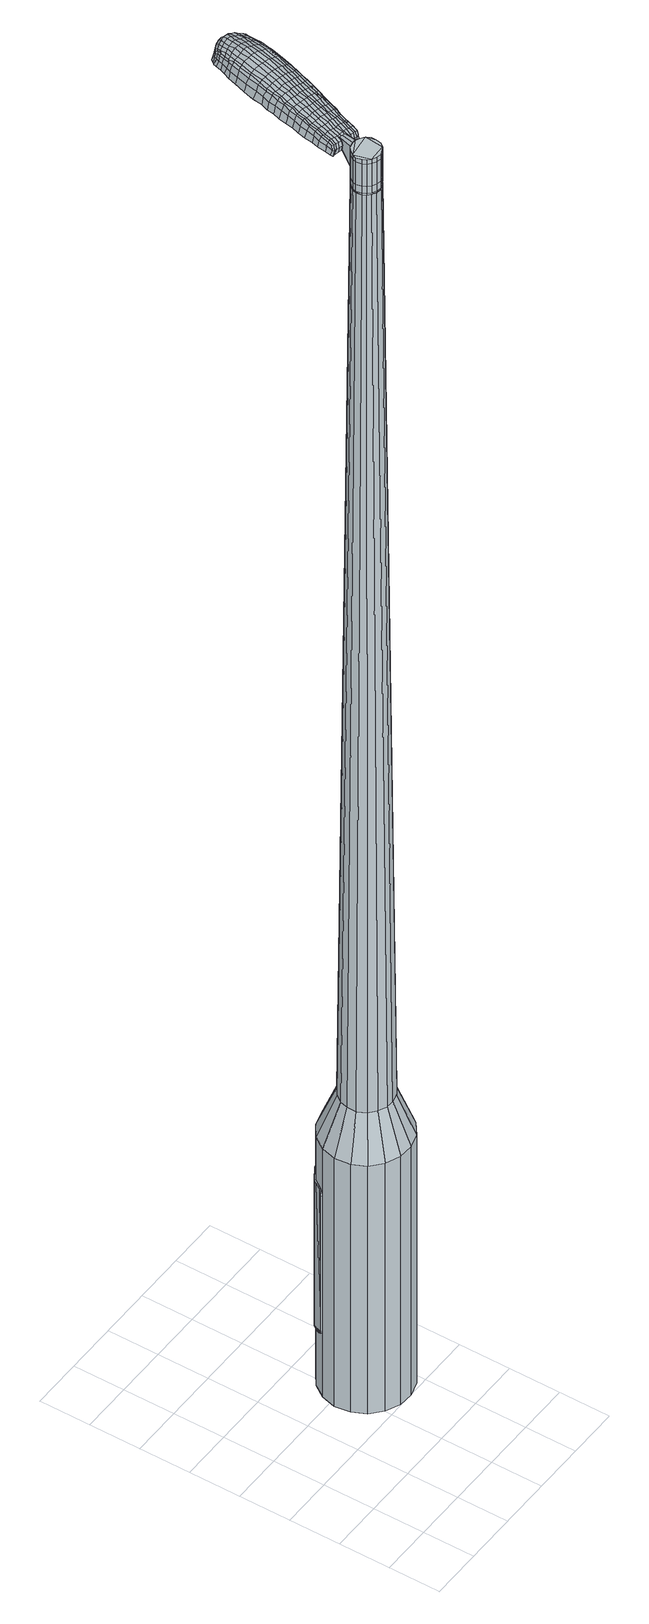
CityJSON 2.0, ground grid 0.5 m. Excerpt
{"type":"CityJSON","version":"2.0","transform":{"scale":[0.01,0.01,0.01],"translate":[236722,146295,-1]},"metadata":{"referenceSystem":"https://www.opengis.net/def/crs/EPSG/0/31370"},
"CityObjects":{
"object1":{"type":"GenericCityObject","attributes":{"cluster":547,"mean_distance_to_centroid":0.278,"new_centroid_x":236723.26,"new_centroid_y":146296.4,"mean_distance_to_camera":9.16,"H1":52.28,"H2":53.68,"Z_final":112.57,"cluster2":-1,"proj_x":236729.98,"proj_y":146298.05,"id_line":84729,"bearing_l":166.15,"distance":6.92,"orientation":"right","G_obj":76.15},"geometry":[{"type":"MultiSurface","lod":"2","boundaries":[[[0,1,2,3]],[[1,4,5,2]],[[4,6,7,5]],[[6,8,9,7]],[[8,10,11,9]],[[10,12,13,11]],[[12,14,15,13]],[[14,16,17,15]],[[16,18,19,17]],[[18,20,21,19]],[[20,22,23,21]],[[22,24,25,23]],[[24,26,27,25]],[[26,28,29,27]],[[28,30,31,29]],[[30,32,33,31]],[[32,34,35,33]],[[34,0,3,35]],[[36,37,38,39]],[[38,40,41,42]],[[41,43,42]],[[42,44,45,46]],[[45,47,46]],[[46,48,49,50]],[[49,51,50]],[[42,46,50,38]],[[50,52,39,38]],[[53,36,39]],[[2,5,7,35]],[[7,9,11,15]],[[11,13,15]],[[15,17,19,23]],[[19,21,23]],[[23,25,27,31]],[[27,29,31]],[[15,23,31,7]],[[31,33,35,7]],[[3,2,35]],[[1,0,54,55]],[[0,34,56,54]],[[34,32,57,56]],[[32,30,58,57]],[[30,28,59,58]],[[28,26,60,59]],[[26,24,61,60]],[[24,22,62,61]],[[22,20,63,62]],[[20,18,64,63]],[[18,16,65,64]],[[16,14,66,65]],[[14,12,67,66]],[[12,10,68,67]],[[10,8,69,68]],[[8,6,70,69]],[[6,4,71,70]],[[4,1,55,71]],[[55,54,72,73]],[[54,56,74,72]],[[56,57,75,74]],[[57,58,76,75]],[[58,59,77,76]],[[59,60,78,77]],[[60,61,79,78]],[[61,62,80,79]],[[62,63,81,80]],[[63,64,82,81]],[[64,65,83,82]],[[65,66,84,83]],[[66,67,85,84]],[[67,68,86,85]],[[68,69,87,86]],[[69,70,88,87]],[[70,71,89,88]],[[71,55,73,89]],[[90,91,92,73]],[[74,93,91,90]],[[94,95,93,74]],[[76,96,95,94]],[[97,98,96,76]],[[99,100,98,97]],[[79,101,100,99]],[[80,102,101,79]],[[103,104,102,80]],[[105,106,104,103]],[[107,108,106,105]],[[109,110,108,107]],[[111,112,110,109]],[[113,114,112,111]],[[87,115,114,113]],[[116,117,115,87]],[[118,119,117,116]],[[73,92,119,118]],[[120,121,122,123]],[[124,120,123,125]],[[126,124,125,127]],[[128,126,127,129]],[[130,128,129,131]],[[132,130,131,133]],[[134,132,133,135]],[[136,134,135,137]],[[138,136,137,139]],[[140,138,139,141]],[[142,140,141,143]],[[144,142,143,145]],[[146,144,145,147]],[[148,146,147,149]],[[150,148,149,151]],[[152,150,151,153]],[[72,90,73]],[[72,74,90]],[[75,94,74]],[[75,76,94]],[[77,97,76]],[[77,78,99,97]],[[78,79,99]],[[81,103,80]],[[81,82,105,103]],[[82,83,107,105]],[[83,84,109,107]],[[84,85,111,109]],[[85,86,113,111]],[[86,87,113]],[[88,116,87]],[[88,89,118,116]],[[89,73,118]],[[154,92,91]],[[155,119,92]],[[155,156,117,119]],[[156,115,117]],[[157,114,115]],[[157,158,112,114]],[[158,159,110,112]],[[159,160,108,110]],[[160,161,106,108]],[[161,162,104,106]],[[162,102,104]],[[163,100,101]],[[163,164,98,100]],[[164,96,98]],[[165,95,96]],[[165,93,95]],[[154,91,93]],[[39,52,152,166]],[[92,154,167,153]],[[53,39,166,121]],[[154,93,122,167]],[[36,53,121,120]],[[93,165,123,122]],[[37,36,120,124]],[[165,96,125,123]],[[38,37,124,126]],[[96,164,127,125]],[[40,38,126,128]],[[164,163,129,127]],[[41,40,128,130]],[[163,101,131,129]],[[43,41,130,132]],[[101,102,133,131]],[[42,43,132,134]],[[102,162,135,133]],[[44,42,134,136]],[[162,161,137,135]],[[45,44,136,138]],[[161,160,139,137]],[[47,45,138,140]],[[160,159,141,139]],[[46,47,140,142]],[[159,158,143,141]],[[48,46,142,144]],[[158,157,145,143]],[[49,48,144,146]],[[157,115,147,145]],[[51,49,146,148]],[[115,156,149,147]],[[50,51,148,150]],[[156,155,151,149]],[[52,50,150,152]],[[155,92,153,151]],[[152,153,168,169]],[[153,167,170,168]],[[167,122,171,170]],[[122,121,172,171]],[[121,166,173,172]],[[166,152,169,173]],[[174,175,176,177]],[[178,174,177,179]],[[174,178,180,181]],[[175,174,181,182]],[[183,184,185,186]],[[187,183,186,188]],[[183,187,189,190]],[[184,183,190,191]],[[192,193,194,195]],[[196,192,195,197]],[[192,196,198,199]],[[193,192,199,200]],[[201,202,203,204]],[[205,201,204,206]],[[201,205,207,208]],[[202,201,208,209]],[[210,211,212,213]],[[214,210,213,215]],[[210,214,216,217]],[[211,210,217,218]],[[219,220,221,222]],[[223,219,222,224]],[[219,223,225,226]],[[220,219,226,227]],[[228,229,230,231]],[[220,228,231,221]],[[228,220,227,232]],[[229,228,232,233]],[[234,235,236,237]],[[229,234,237,230]],[[234,229,233,238]],[[235,234,238,239]],[[240,178,179,241]],[[235,240,241,236]],[[240,235,239,242]],[[178,240,242,180]],[[243,244,245,246]],[[247,243,246,248]],[[243,247,249,250]],[[244,243,250,251]],[[252,253,254,255]],[[244,252,255,245]],[[252,244,251,256]],[[253,252,256,257]],[[258,259,260,261]],[[253,258,261,254]],[[258,253,257,262]],[[259,258,262,263]],[[264,265,266,267]],[[259,264,267,260]],[[264,259,263,268]],[[265,264,268,269]],[[270,175,182,271]],[[265,270,271,266]],[[270,265,269,272]],[[175,270,272,176]],[[273,274,275,276]],[[277,273,276,278]],[[273,277,279,280]],[[274,273,280,281]],[[282,283,284,285]],[[274,282,285,275]],[[282,274,281,286]],[[283,282,286,287]],[[288,289,290,291]],[[283,288,291,284]],[[288,283,287,292]],[[289,288,292,293]],[[294,187,188,295]],[[289,294,295,290]],[[294,289,293,296]],[[187,294,296,189]],[[297,298,299,300]],[[301,297,300,302]],[[297,301,303,304]],[[298,297,304,305]],[[306,307,308,309]],[[298,306,309,299]],[[306,298,305,310]],[[307,306,310,311]],[[312,313,314,315]],[[307,312,315,308]],[[312,307,311,316]],[[313,312,316,317]],[[318,319,320,321]],[[313,318,321,314]],[[318,313,317,322]],[[319,318,322,323]],[[324,184,191,325]],[[319,324,325,320]],[[324,319,323,326]],[[184,324,326,185]],[[327,213,212,328]],[[329,327,328,330]],[[327,329,331,332]],[[213,327,332,215]],[[333,329,330,334]],[[335,333,334,336]],[[333,335,337,338]],[[329,333,338,331]],[[339,335,336,340]],[[341,339,340,342]],[[339,341,343,344]],[[335,339,344,337]],[[345,341,342,346]],[[347,345,346,348]],[[345,347,349,350]],[[341,345,350,343]],[[351,347,348,352]],[[202,351,352,203]],[[351,202,209,353]],[[347,351,353,349]],[[354,355,200,199]],[[356,354,199,198]],[[354,356,357,358]],[[355,354,358,359]],[[360,361,359,358]],[[362,360,358,357]],[[360,362,363,364]],[[361,360,364,365]],[[366,367,365,364]],[[368,366,364,363]],[[366,368,369,370]],[[367,366,370,371]],[[372,373,371,370]],[[374,372,370,369]],[[372,374,207,205]],[[373,372,205,206]],[[375,376,377,378]],[[277,375,378,279]],[[375,277,278,379]],[[376,375,379,380]],[[381,196,197,382]],[[376,381,382,377]],[[381,376,380,383]],[[196,381,383,198]],[[384,385,386,387]],[[223,384,387,225]],[[384,223,224,388]],[[385,384,388,389]],[[390,391,392,393]],[[385,390,393,386]],[[390,385,389,394]],[[391,390,394,395]],[[396,193,200,397]],[[391,396,397,392]],[[396,391,395,398]],[[193,396,398,194]],[[399,400,401,402]],[[181,399,402,182]],[[399,181,180,403]],[[400,399,403,404]],[[405,406,407,408]],[[400,405,408,401]],[[405,400,404,409]],[[406,405,409,410]],[[411,204,203,412]],[[406,411,412,407]],[[411,406,410,413]],[[204,411,413,206]],[[414,415,416,417]],[[186,414,417,188]],[[414,186,185,418]],[[415,414,418,419]],[[420,208,207,421]],[[415,420,421,416]],[[420,415,419,422]],[[208,420,422,209]],[[423,424,425,426]],[[301,423,426,303]],[[423,301,302,427]],[[424,423,427,428]],[[429,214,215,430]],[[424,429,430,425]],[[429,424,428,431]],[[214,429,431,216]],[[432,433,434,435]],[[247,432,435,249]],[[432,247,248,436]],[[433,432,436,437]],[[438,439,440,441]],[[433,438,441,434]],[[438,433,437,442]],[[439,438,442,443]],[[444,211,218,445]],[[439,444,445,440]],[[444,439,443,446]],[[211,444,446,212]],[[447,448,437,436]],[[246,447,436,248]],[[447,246,245,449]],[[448,447,449,450]],[[451,452,443,442]],[[448,451,442,437]],[[451,448,450,453]],[[452,451,453,454]],[[455,328,212,446]],[[452,455,446,443]],[[455,452,454,456]],[[328,455,456,330]],[[457,458,459,460]],[[304,457,460,305]],[[457,304,303,426]],[[458,457,426,425]],[[461,332,331,462]],[[458,461,462,459]],[[461,458,425,430]],[[332,461,430,215]],[[463,464,450,449]],[[255,463,449,245]],[[463,255,254,465]],[[464,463,465,466]],[[467,468,454,453]],[[464,467,453,450]],[[467,464,466,469]],[[468,467,469,470]],[[471,334,330,456]],[[468,471,456,454]],[[471,468,470,472]],[[334,471,472,336]],[[473,474,475,476]],[[310,473,476,311]],[[473,310,305,460]],[[474,473,460,459]],[[477,338,337,478]],[[474,477,478,475]],[[477,474,459,462]],[[338,477,462,331]],[[479,480,466,465]],[[261,479,465,254]],[[479,261,260,481]],[[480,479,481,482]],[[483,484,470,469]],[[480,483,469,466]],[[483,480,482,485]],[[484,483,485,486]],[[487,340,336,472]],[[484,487,472,470]],[[487,484,486,488]],[[340,487,488,342]],[[489,490,491,492]],[[316,489,492,317]],[[489,316,311,476]],[[490,489,476,475]],[[493,344,343,494]],[[490,493,494,491]],[[493,490,475,478]],[[344,493,478,337]],[[495,496,482,481]],[[267,495,481,260]],[[495,267,266,497]],[[496,495,497,498]],[[499,500,486,485]],[[496,499,485,482]],[[499,496,498,501]],[[500,499,501,502]],[[503,346,342,488]],[[500,503,488,486]],[[503,500,502,504]],[[346,503,504,348]],[[505,506,507,508]],[[322,505,508,323]],[[505,322,317,492]],[[506,505,492,491]],[[509,350,349,510]],[[506,509,510,507]],[[509,506,491,494]],[[350,509,494,343]],[[511,512,498,497]],[[271,511,497,266]],[[511,271,182,402]],[[512,511,402,401]],[[513,514,502,501]],[[512,513,501,498]],[[513,512,401,408]],[[514,513,408,407]],[[515,352,348,504]],[[514,515,504,502]],[[515,514,407,412]],[[352,515,412,203]],[[516,517,419,418]],[[326,516,418,185]],[[516,326,323,508]],[[517,516,508,507]],[[518,353,209,422]],[[517,518,422,419]],[[518,517,507,510]],[[353,518,510,349]],[[519,520,380,379]],[[276,519,379,278]],[[519,276,275,521]],[[520,519,521,522]],[[523,356,198,383]],[[520,523,383,380]],[[523,520,522,524]],[[356,523,524,357]],[[525,526,527,528]],[[226,525,528,227]],[[525,226,225,387]],[[526,525,387,386]],[[529,530,531,532]],[[526,529,532,527]],[[529,526,386,393]],[[530,529,393,392]],[[533,355,359,534]],[[530,533,534,531]],[[533,530,392,397]],[[355,533,397,200]],[[535,536,522,521]],[[285,535,521,275]],[[535,285,284,537]],[[536,535,537,538]],[[539,362,357,524]],[[536,539,524,522]],[[539,536,538,540]],[[362,539,540,363]],[[541,542,543,544]],[[232,541,544,233]],[[541,232,227,528]],[[542,541,528,527]],[[545,546,547,548]],[[542,545,548,543]],[[545,542,527,532]],[[546,545,532,531]],[[549,361,365,550]],[[546,549,550,547]],[[549,546,531,534]],[[361,549,534,359]],[[551,552,538,537]],[[291,551,537,284]],[[551,291,290,553]],[[552,551,553,554]],[[555,368,363,540]],[[552,555,540,538]],[[555,552,554,556]],[[368,555,556,369]],[[557,558,559,560]],[[238,557,560,239]],[[557,238,233,544]],[[558,557,544,543]],[[561,562,563,564]],[[558,561,564,559]],[[561,558,543,548]],[[562,561,548,547]],[[565,367,371,566]],[[562,565,566,563]],[[565,562,547,550]],[[367,565,550,365]],[[567,568,554,553]],[[295,567,553,290]],[[567,295,188,417]],[[568,567,417,416]],[[569,374,369,556]],[[568,569,556,554]],[[569,568,416,421]],[[374,569,421,207]],[[570,571,404,403]],[[242,570,403,180]],[[570,242,239,560]],[[571,570,560,559]],[[572,573,410,409]],[[571,572,409,404]],[[572,571,559,564]],[[573,572,564,563]],[[574,373,206,413]],[[573,574,413,410]],[[574,573,563,566]],[[373,574,566,371]],[[575,576,577,578]],[[578,577,579,580]],[[581,579,577,582]],[[582,577,576,583]],[[584,585,586,587]],[[587,586,588,589]],[[590,588,586,591]],[[591,586,585,592]],[[593,594,595,596]],[[596,595,597,598]],[[599,597,595,600]],[[600,595,594,601]],[[602,603,604,605]],[[605,604,606,607]],[[608,606,604,609]],[[609,604,603,610]],[[611,612,613,614]],[[614,613,615,616]],[[617,615,613,618]],[[618,613,612,619]],[[620,621,622,623]],[[623,622,624,625]],[[626,624,622,627]],[[627,622,621,628]],[[629,630,631,632]],[[632,631,621,620]],[[628,621,631,633]],[[633,631,630,634]],[[635,636,637,638]],[[638,637,630,629]],[[634,630,637,639]],[[639,637,636,640]],[[580,579,641,642]],[[642,641,636,635]],[[640,636,641,643]],[[643,641,579,581]],[[644,645,646,647]],[[647,646,648,649]],[[650,648,646,651]],[[651,646,645,652]],[[653,654,655,656]],[[656,655,645,644]],[[652,645,655,657]],[[657,655,654,658]],[[659,660,661,662]],[[662,661,654,653]],[[658,654,661,663]],[[663,661,660,664]],[[665,666,667,668]],[[668,667,660,659]],[[664,660,667,669]],[[669,667,666,670]],[[583,576,671,672]],[[672,671,666,665]],[[670,666,671,673]],[[673,671,576,575]],[[674,675,676,677]],[[677,676,678,679]],[[680,678,676,681]],[[681,676,675,682]],[[683,684,685,686]],[[686,685,675,674]],[[682,675,685,687]],[[687,685,684,688]],[[689,690,691,692]],[[692,691,684,683]],[[688,684,691,693]],[[693,691,690,694]],[[589,588,695,696]],[[696,695,690,689]],[[694,690,695,697]],[[697,695,588,590]],[[698,699,700,701]],[[701,700,702,703]],[[704,702,700,705]],[[705,700,699,706]],[[707,708,709,710]],[[710,709,699,698]],[[706,699,709,711]],[[711,709,708,712]],[[713,714,715,716]],[[716,715,708,707]],[[712,708,715,717]],[[717,715,714,718]],[[719,720,721,722]],[[722,721,714,713]],[[718,714,721,723]],[[723,721,720,724]],[[592,585,725,726]],[[726,725,720,719]],[[724,720,725,727]],[[727,725,585,584]],[[611,614,728,729]],[[729,728,730,731]],[[732,730,728,172]],[[172,728,614,616]],[[731,730,733,734]],[[734,733,735,736]],[[737,735,733,738]],[[738,733,730,732]],[[736,735,739,740]],[[740,739,741,742]],[[743,741,739,744]],[[744,739,735,737]],[[742,741,745,746]],[[746,745,747,748]],[[749,747,745,750]],[[750,745,741,743]],[[748,747,751,752]],[[752,751,603,602]],[[610,603,751,753]],[[753,751,747,749]],[[601,754,755,600]],[[600,755,756,599]],[[757,756,755,758]],[[758,755,754,759]],[[759,760,761,758]],[[758,761,762,757]],[[763,762,761,764]],[[764,761,760,765]],[[765,766,767,764]],[[764,767,768,763]],[[769,768,767,770]],[[770,767,766,771]],[[771,772,773,770]],[[770,773,774,769]],[[608,774,773,606]],[[606,773,772,607]],[[775,776,777,778]],[[778,777,678,680]],[[679,678,777,779]],[[779,777,776,780]],[[598,597,781,782]],[[782,781,776,775]],[[780,776,781,783]],[[783,781,597,599]],[[784,785,786,787]],[[787,786,624,626]],[[625,624,786,788]],[[788,786,785,789]],[[790,791,792,793]],[[793,792,785,784]],[[789,785,792,794]],[[794,792,791,795]],[[601,594,796,797]],[[797,796,791,790]],[[795,791,796,798]],[[798,796,594,593]],[[799,800,801,802]],[[802,801,582,583]],[[581,582,801,803]],[[803,801,800,804]],[[805,806,807,808]],[[808,807,800,799]],[[804,800,807,809]],[[809,807,806,810]],[[602,605,811,812]],[[812,811,806,805]],[[810,806,811,813]],[[813,811,605,607]],[[814,815,816,817]],[[817,816,587,589]],[[584,587,816,818]],[[818,816,815,819]],[[608,609,820,821]],[[821,820,815,814]],[[819,815,820,822]],[[822,820,609,610]],[[823,824,825,826]],[[826,825,702,704]],[[703,702,825,827]],[[827,825,824,828]],[[616,615,829,830]],[[830,829,824,823]],[[828,824,829,831]],[[831,829,615,617]],[[832,833,648,650]],[[649,648,833,834]],[[834,833,835]],[[836,837,838,839]],[[839,838,833,832]],[[835,833,838,840]],[[840,838,837,841]],[[619,612,842,843]],[[843,842,837,836]],[[841,837,842,844]],[[844,842,612,611]],[[835,845,846,834]],[[834,846,647,649]],[[644,647,846,847]],[[847,846,845,848]],[[841,849,850,840]],[[840,850,845,835]],[[848,845,850,851]],[[851,850,849,852]],[[611,729,853,844]],[[844,853,849,841]],[[852,849,853,854]],[[854,853,729,731]],[[855,856,857,858]],[[858,857,705,706]],[[704,705,857,826]],[[826,857,856,823]],[[732,172,859,860]],[[860,859,856,855]],[[823,856,859,830]],[[830,859,172,616]],[[848,861,862,847]],[[847,862,656,644]],[[653,656,862,863]],[[863,862,861,864]],[[852,865,866,851]],[[851,866,861,848]],[[864,861,866,867]],[[867,866,865,868]],[[731,734,869,854]],[[854,869,865,852]],[[868,865,869,870]],[[870,869,734,736]],[[871,872,873,874]],[[874,873,711,712]],[[706,711,873,858]],[[858,873,872,855]],[[737,738,875,876]],[[876,875,872,871]],[[855,872,875,860]],[[860,875,738,732]],[[864,877,878,863]],[[863,878,662,653]],[[659,662,878,879]],[[879,878,877,880]],[[868,881,882,867]],[[867,882,877,864]],[[880,877,882,883]],[[883,882,881,884]],[[736,740,885,870]],[[870,885,881,868]],[[884,881,885,886]],[[886,885,740,742]],[[887,888,889,890]],[[890,889,717,718]],[[712,717,889,874]],[[874,889,888,871]],[[743,744,891,892]],[[892,891,888,887]],[[871,888,891,876]],[[876,891,744,737]],[[880,893,879]],[[879,893,668,659]],[[665,668,893,894]],[[894,893,895]],[[884,896,897,883]],[[883,897,893,880]],[[895,893,897,898]],[[898,897,896,899]],[[742,746,900,886]],[[886,900,896,884]],[[899,896,900,901]],[[901,900,746,748]],[[902,903,904,905]],[[905,904,723,724]],[[718,723,904,890]],[[890,904,903,887]],[[749,750,906,907]],[[907,906,903,902]],[[887,903,906,892]],[[892,906,750,743]],[[895,908,909,894]],[[894,909,672,665]],[[583,672,909,802]],[[802,909,908,799]],[[899,910,911,898]],[[898,911,908,895]],[[799,908,911,808]],[[808,911,910,805]],[[748,752,912,901]],[[901,912,910,899]],[[805,910,912,812]],[[812,912,752,602]],[[819,913,914,818]],[[818,914,727,584]],[[724,727,914,905]],[[905,914,913,902]],[[610,753,915,822]],[[822,915,913,819]],[[902,913,915,907]],[[907,915,753,749]],[[780,916,917,779]],[[779,917,677,679]],[[674,677,917,918]],[[918,917,916,919]],[[599,756,920,783]],[[783,920,916,780]],[[919,916,920,921]],[[921,920,756,757]],[[922,923,924,925]],[[925,924,627,628]],[[626,627,924,787]],[[787,924,923,784]],[[926,927,928,929]],[[929,928,923,922]],[[784,923,928,793]],[[793,928,927,790]],[[759,754,930,931]],[[931,930,927,926]],[[790,927,930,797]],[[797,930,754,601]],[[919,932,933,918]],[[918,933,686,674]],[[683,686,933,934]],[[934,933,932,935]],[[757,762,936,921]],[[921,936,932,919]],[[935,932,936,937]],[[937,936,762,763]],[[938,939,940,941]],[[941,940,633,634]],[[628,633,940,925]],[[925,940,939,922]],[[942,943,944,945]],[[945,944,939,938]],[[922,939,944,929]],[[929,944,943,926]],[[765,760,946,947]],[[947,946,943,942]],[[926,943,946,931]],[[931,946,760,759]],[[935,948,949,934]],[[934,949,692,683]],[[689,692,949,950]],[[950,949,948,951]],[[763,768,952,937]],[[937,952,948,935]],[[951,948,952,953]],[[953,952,768,769]],[[954,955,956,957]],[[957,956,639,640]],[[634,639,956,941]],[[941,956,955,938]],[[958,959,960,961]],[[961,960,955,954]],[[938,955,960,945]],[[945,960,959,942]],[[771,766,962,963]],[[963,962,959,958]],[[942,959,962,947]],[[947,962,766,765]],[[951,964,965,950]],[[950,965,696,689]],[[589,696,965,817]],[[817,965,964,814]],[[769,774,966,953]],[[953,966,964,951]],[[814,964,966,821]],[[821,966,774,608]],[[804,967,968,803]],[[803,968,643,581]],[[640,643,968,957]],[[957,968,967,954]],[[810,969,970,809]],[[809,970,967,804]],[[954,967,970,961]],[[961,970,969,958]],[[607,772,971,813]],[[813,971,969,810]],[[958,969,971,963]],[[963,971,772,771]],[[575,578,177,176]],[[578,580,179,177]],[[590,591,190,189]],[[591,592,191,190]],[[593,596,195,194]],[[596,598,197,195]],[[617,618,217,216]],[[618,619,218,217]],[[620,623,222,221]],[[623,625,224,222]],[[629,632,231,230]],[[632,620,221,231]],[[635,638,237,236]],[[638,629,230,237]],[[580,642,241,179]],[[642,635,236,241]],[[650,651,250,249]],[[651,652,251,250]],[[652,657,256,251]],[[657,658,257,256]],[[658,663,262,257]],[[663,664,263,262]],[[664,669,268,263]],[[669,670,269,268]],[[670,673,272,269]],[[673,575,176,272]],[[680,681,280,279]],[[681,682,281,280]],[[682,687,286,281]],[[687,688,287,286]],[[688,693,292,287]],[[693,694,293,292]],[[694,697,296,293]],[[697,590,189,296]],[[698,701,300,299]],[[701,703,302,300]],[[707,710,309,308]],[[710,698,299,309]],[[713,716,315,314]],[[716,707,308,315]],[[719,722,321,320]],[[722,713,314,321]],[[592,726,325,191]],[[726,719,320,325]],[[775,778,378,377]],[[778,680,279,378]],[[598,782,382,197]],[[782,775,377,382]],[[625,788,388,224]],[[788,789,389,388]],[[789,794,394,389]],[[794,795,395,394]],[[795,798,398,395]],[[798,593,194,398]],[[703,827,427,302]],[[827,828,428,427]],[[828,831,431,428]],[[831,617,216,431]],[[832,435,434]],[[832,650,249,435]],[[836,839,441,440]],[[839,832,434,441]],[[619,843,445,218]],[[843,836,440,445]],[[972,973,974,975]],[[976,977,975,974]],[[978,979,980,981]],[[982,983,984,985]],[[973,986,987,974]],[[988,976,974,987]],[[989,978,981,990]],[[991,992,983,982]],[[986,993,994,987]],[[994,995,988,987]],[[996,989,990,997]],[[998,992,991,999]],[[993,1000,1001,994]],[[1001,1002,995,994]],[[1003,996,997,1004]],[[1005,998,999,1006]],[[1007,1008,1009,1010]],[[1011,1012,1008,1007]],[[1011,1013,1014,1012]],[[1013,1015,1016,1014]],[[1017,1018,1019,1020]],[[1021,1022,1018,1017]],[[1023,1024,1022,1021]],[[1025,1026,1024,1023]],[[1020,1009,1008,1017]],[[1017,1008,1012,1021]],[[1012,1014,1023,1021]],[[1014,1016,1025,1023]],[[981,980,977,976]],[[990,981,976,988]],[[995,997,990,988]],[[1002,1004,997,995]],[[982,985,979,978]],[[991,982,978,989]],[[999,991,989,996]],[[1006,999,996,1003]],[[983,1007,1010,984]],[[992,1011,1007,983]],[[1013,1011,992,998]],[[1015,1013,998,1005]],[[1027,1028,1029,1030]],[[1029,1031,1032,1033]],[[1029,1033,1034,1035]],[[1029,1035,1030]],[[1036,1027,1030,1037]],[[1038,1037,1030,1039]],[[1040,1039,1030]],[[1041,1029,1028,1042]],[[1043,1041,1042,1044]],[[1045,1043,1044,1046]],[[1047,1045,1046,1048]],[[1049,1047,1048,1050]],[[1050,1051,1052,1053]],[[1050,1053,1054,1055]],[[1050,1055,1056,1057]],[[1056,1058,1059,1060]],[[1056,1060,1061,1062]],[[1056,1062,1057]],[[1050,1057,1049]],[[1063,1064,1028,1027]],[[1065,1066,1031,1029]],[[1067,1068,1040,1030]],[[1064,1069,1042,1028]],[[1070,1065,1029,1041]],[[1069,1071,1044,1042]],[[1072,1070,1041,1043]],[[1071,1073,1046,1044]],[[1074,1072,1043,1045]],[[1073,1075,1048,1046]],[[1076,1074,1045,1047]],[[1075,1077,1050,1048]],[[1078,1076,1047,1049]],[[1077,1079,1051,1050]],[[1080,1081,1058,1056]],[[1082,1078,1049,1057]],[[1052,1051,1079,1083]],[[1053,1052,1083,1084]],[[1054,1053,1084,1085]],[[1055,1054,1085,1086]],[[1056,1055,1086,1080]],[[1087,1063,1027,1036]],[[1088,1087,1036,1037]],[[1089,1088,1037,1038]],[[1090,1089,1038,1039]],[[1068,1090,1039,1040]],[[1032,1031,1066,1091]],[[1059,1058,1081,1092]],[[1033,1032,1091,1093]],[[1034,1033,1093,1094]],[[1035,1034,1094,1095]],[[1030,1035,1095,1067]],[[1060,1059,1092,1096]],[[1061,1060,1096,1097]],[[1062,1061,1097,1098]],[[1057,1062,1098,1082]]]}]}
},
"vertices":[
[135,183,384],[148,177,384],[148,177,96],[135,183,96],[159,167,384],[159,167,96],[165,154,384],[165,154,96],[167,139,384],[167,139,96],[163,125,384],[163,125,96],[155,113,384],[155,113,96],[143,104,384],[143,104,96],[129,100,384],[129,100,96],[115,101,384],[115,101,96],[101,107,384],[101,107,96],[90,117,384],[90,117,96],[84,130,384],[84,130,96],[82,145,384],[82,145,96],[86,159,384],[86,159,96],[94,171,384],[94,171,96],[106,180,384],[106,180,96],[120,184,384],[120,184,96],[119,154,1524],[115,151,1524],[112,147,1524],[128,155,1524],[111,143,1524],[112,138,1524],[117,131,1524],[114,134,1524],[121,129,1524],[126,128,1524],[134,132,1524],[131,130,1524],[137,136,1524],[138,141,1524],[136,150,1524],[138,146,1524],[132,153,1524],[123,155,1524],[131,166,429],[139,163,429],[122,167,429],[114,164,429],[107,159,429],[102,152,429],[100,144,429],[100,135,429],[104,127,429],[111,121,429],[119,117,429],[127,117,429],[136,119,429],[143,124,429],[148,132,429],[150,140,429],[149,149,429],[145,157,429],[128,155,1483],[132,153,1483],[123,155,1483],[119,154,1483],[115,151,1483],[112,147,1483],[111,143,1483],[112,138,1483],[114,134,1483],[117,131,1483],[121,129,1483],[126,128,1483],[131,130,1483],[134,132,1483],[137,136,1483],[138,141,1483],[138,146,1483],[136,150,1483],[128,154,1483],[128,154,1485],[132,153,1485],[123,155,1485],[119,153,1483],[119,153,1485],[115,151,1485],[113,147,1483],[113,147,1485],[112,143,1483],[112,143,1485],[112,138,1485],[114,134,1485],[118,131,1483],[118,131,1485],[122,129,1483],[122,129,1485],[126,129,1483],[126,129,1485],[130,130,1483],[130,130,1485],[134,133,1483],[134,133,1485],[136,137,1483],[136,137,1485],[138,141,1485],[137,145,1483],[137,145,1485],[135,149,1483],[135,149,1485],[119,154,1519],[123,155,1519],[123,155,1493],[119,154,1493],[115,151,1519],[115,151,1493],[112,147,1519],[112,147,1493],[111,143,1519],[111,143,1493],[112,138,1519],[112,138,1493],[114,134,1519],[114,134,1493],[117,131,1519],[117,131,1493],[121,129,1519],[121,129,1493],[126,128,1519],[126,128,1493],[131,130,1519],[131,130,1493],[134,132,1519],[134,132,1493],[137,136,1519],[137,136,1493],[138,141,1519],[138,141,1493],[138,146,1519],[138,146,1493],[136,150,1519],[136,150,1493],[132,153,1519],[132,153,1493],[128,155,1485],[136,150,1485],[138,146,1485],[137,136,1485],[134,132,1485],[131,130,1485],[126,128,1485],[121,129,1485],[117,131,1485],[111,143,1485],[112,147,1485],[119,154,1485],[128,155,1519],[128,155,1493],[135,172,1513],[135,172,1518],[132,173,1513],[129,174,1513],[129,174,1518],[132,173,1518],[169,240,1519],[167,233,1518],[169,234,1509],[171,241,1510],[171,249,1519],[173,249,1510],[170,248,1526],[167,240,1525],[165,233,1525],[132,250,1519],[130,243,1518],[132,241,1525],[133,248,1525],[134,258,1519],[135,257,1526],[132,260,1510],[131,251,1510],[129,244,1509],[166,317,1519],[170,316,1519],[170,317,1513],[167,318,1513],[162,317,1519],[162,318,1513],[162,315,1524],[166,315,1524],[169,314,1524],[149,245,1530],[147,238,1529],[150,237,1529],[152,244,1530],[151,254,1531],[154,253,1531],[147,255,1530],[145,246,1530],[143,239,1529],[130,166,1512],[132,166,1512],[132,167,1517],[130,168,1517],[127,167,1512],[127,168,1517],[127,168,1506],[130,167,1506],[132,167,1506],[182,298,1519],[182,295,1519],[183,295,1512],[183,299,1512],[182,301,1518],[183,301,1512],[181,300,1522],[181,298,1523],[180,295,1524],[181,290,1519],[180,284,1519],[182,285,1512],[182,291,1512],[180,290,1524],[179,284,1525],[179,279,1519],[177,271,1519],[179,272,1511],[181,279,1511],[177,278,1526],[176,271,1526],[174,260,1519],[176,261,1510],[173,259,1526],[147,170,1513],[150,177,1513],[148,176,1518],[146,169,1517],[145,164,1512],[145,165,1516],[146,165,1506],[149,170,1507],[151,178,1507],[152,184,1514],[154,191,1515],[153,191,1520],[150,184,1519],[153,185,1507],[156,192,1507],[156,198,1515],[159,206,1516],[157,205,1522],[155,198,1521],[158,199,1508],[160,206,1508],[161,213,1517],[163,220,1517],[161,219,1524],[159,212,1523],[162,213,1508],[165,220,1509],[165,227,1518],[163,226,1524],[167,227,1509],[147,307,1519],[146,304,1519],[147,304,1524],[149,307,1523],[149,310,1518],[149,309,1522],[148,311,1512],[146,309,1512],[145,306,1512],[145,300,1519],[143,294,1519],[144,293,1525],[146,299,1524],[144,301,1512],[142,296,1512],[141,289,1519],[139,281,1519],[140,280,1526],[142,288,1526],[140,290,1511],[138,282,1511],[136,270,1519],[137,268,1526],[135,271,1510],[118,177,1513],[119,185,1513],[118,186,1507],[117,178,1507],[117,171,1512],[117,173,1506],[118,172,1516],[119,176,1517],[120,184,1518],[121,192,1514],[122,199,1515],[121,201,1507],[120,193,1507],[122,191,1519],[123,198,1520],[123,207,1515],[125,214,1516],[124,215,1508],[122,208,1508],[125,206,1521],[126,213,1522],[126,221,1517],[128,229,1517],[126,230,1509],[125,223,1508],[127,220,1523],[129,227,1524],[129,236,1518],[128,237,1509],[130,234,1524],[131,173,1519],[134,172,1519],[133,180,1520],[135,179,1520],[130,181,1520],[128,173,1519],[135,187,1522],[137,187,1522],[136,195,1523],[139,194,1523],[133,195,1523],[132,188,1521],[138,202,1524],[141,201,1524],[140,209,1525],[143,208,1525],[137,210,1525],[135,203,1524],[142,216,1526],[145,215,1526],[143,223,1527],[146,223,1527],[140,224,1527],[138,217,1526],[145,231,1528],[148,230,1528],[142,231,1528],[165,312,1527],[169,311,1527],[161,312,1526],[160,308,1527],[164,308,1528],[168,307,1528],[163,302,1529],[166,301,1529],[158,302,1528],[157,295,1530],[161,295,1530],[164,294,1530],[159,288,1531],[163,287,1531],[155,288,1530],[153,279,1531],[157,279,1531],[160,278,1531],[154,266,1531],[157,265,1531],[150,267,1531],[150,311,1518],[153,313,1519],[152,314,1513],[149,313,1513],[150,310,1523],[153,312,1523],[157,315,1519],[157,316,1513],[157,314,1524],[181,303,1518],[180,305,1518],[180,304,1523],[180,302,1523],[183,303,1513],[181,306,1513],[179,309,1519],[176,312,1519],[176,310,1524],[178,307,1523],[179,309,1513],[177,313,1513],[173,314,1519],[173,313,1524],[174,315,1513],[166,240,1528],[164,240,1528],[162,234,1528],[164,233,1527],[168,248,1528],[166,249,1529],[161,241,1529],[158,242,1530],[156,235,1529],[159,234,1528],[164,250,1529],[161,251,1530],[155,243,1530],[153,236,1529],[157,252,1531],[134,248,1528],[137,247,1529],[139,256,1529],[136,256,1528],[133,241,1527],[135,240,1528],[141,247,1529],[143,255,1530],[139,239,1528],[118,169,1512],[120,169,1512],[121,170,1517],[119,170,1517],[117,170,1506],[119,170,1506],[123,168,1512],[124,169,1517],[123,169,1506],[144,163,1512],[142,163,1512],[143,164,1506],[145,163,1506],[144,164,1517],[142,165,1517],[140,164,1512],[137,164,1512],[138,165,1506],[141,164,1506],[140,165,1517],[137,166,1517],[135,165,1512],[135,166,1506],[135,166,1517],[145,169,1519],[143,170,1519],[147,177,1520],[145,177,1520],[141,170,1519],[139,171,1519],[143,177,1520],[141,178,1520],[136,172,1519],[138,179,1520],[120,176,1519],[122,175,1519],[123,182,1520],[121,183,1520],[125,174,1519],[127,182,1520],[149,184,1521],[147,184,1521],[151,191,1522],[150,191,1522],[145,185,1521],[143,185,1521],[147,192,1522],[144,193,1523],[140,186,1522],[142,193,1523],[123,190,1521],[125,190,1521],[126,197,1522],[124,198,1522],[128,189,1521],[130,196,1522],[153,198,1523],[152,198,1523],[155,205,1524],[154,206,1524],[149,199,1523],[146,200,1524],[151,206,1525],[148,207,1525],[144,200,1524],[146,208,1525],[126,205,1523],[128,204,1523],[129,212,1524],[127,212,1524],[131,203,1524],[133,211,1525],[158,212,1525],[156,213,1525],[160,219,1526],[158,220,1526],[153,213,1526],[150,214,1526],[155,220,1527],[152,221,1527],[147,215,1526],[149,222,1527],[129,219,1525],[131,219,1525],[132,226,1526],[130,227,1526],[134,218,1526],[136,225,1527],[162,226,1527],[160,227,1527],[157,227,1527],[154,228,1528],[151,229,1528],[132,234,1527],[134,233,1527],[138,232,1528],[150,308,1525],[152,309,1525],[149,304,1526],[151,306,1526],[156,311,1526],[155,307,1527],[180,300,1525],[179,302,1525],[178,298,1526],[179,296,1525],[177,305,1525],[175,308,1526],[174,303,1527],[176,301,1526],[172,310,1526],[171,305,1527],[147,299,1526],[150,300,1527],[145,294,1527],[148,294,1528],[154,301,1528],[152,295,1529],[178,291,1526],[177,293,1527],[176,287,1528],[177,285,1527],[175,295,1527],[173,297,1528],[171,291,1529],[174,289,1528],[170,299,1528],[168,292,1530],[144,288,1528],[146,288,1529],[142,280,1528],[144,280,1529],[150,288,1529],[148,280,1530],[176,279,1528],[175,280,1528],[173,272,1529],[174,271,1528],[172,282,1529],[169,284,1530],[167,275,1530],[170,274,1530],[166,285,1530],[164,277,1531],[139,268,1529],[141,268,1529],[145,268,1530],[171,260,1528],[170,261,1529],[167,262,1530],[164,263,1530],[161,264,1531],[167,235,1509],[165,234,1518],[167,241,1518],[169,242,1509],[169,249,1519],[171,250,1510],[168,249,1525],[166,240,1525],[164,234,1525],[133,241,1525],[132,242,1518],[134,249,1518],[135,248,1525],[136,258,1519],[137,257,1525],[134,259,1510],[133,251,1509],[131,244,1509],[169,315,1513],[169,314,1519],[166,315,1519],[166,315,1513],[162,314,1519],[162,315,1513],[162,313,1524],[166,313,1524],[169,312,1524],[150,237,1528],[147,238,1528],[149,245,1529],[152,244,1529],[151,254,1529],[154,253,1529],[147,255,1529],[145,246,1529],[144,239,1528],[133,169,1516],[133,168,1512],[130,169,1512],[130,169,1516],[127,169,1512],[128,170,1516],[127,170,1506],[130,169,1506],[133,169,1506],[181,296,1512],[180,295,1519],[180,298,1518],[181,299,1512],[180,300,1518],[181,301,1512],[179,300,1522],[179,298,1523],[178,295,1523],[180,286,1512],[178,285,1519],[179,290,1519],[181,291,1512],[178,290,1524],[177,284,1525],[177,272,1511],[175,271,1519],[177,279,1519],[179,280,1511],[175,279,1525],[174,271,1526],[172,260,1519],[174,261,1510],[171,260,1526],[147,177,1518],[148,178,1513],[146,170,1513],[144,170,1517],[144,166,1512],[143,167,1515],[145,166,1506],[147,171,1506],[149,178,1507],[151,192,1520],[152,192,1514],[150,185,1514],[149,184,1519],[151,185,1507],[154,193,1507],[155,206,1522],[157,206,1516],[154,199,1515],[153,199,1521],[156,200,1508],[158,207,1508],[159,220,1523],[161,220,1517],[159,213,1516],[157,213,1522],[161,214,1508],[163,221,1508],[163,227,1517],[161,227,1524],[165,228,1509],[149,303,1523],[148,304,1519],[149,307,1518],[150,306,1523],[150,308,1518],[151,308,1522],[149,309,1512],[148,308,1512],[147,305,1512],[146,293,1525],[145,294,1519],[146,299,1519],[148,298,1524],[145,300,1512],[144,295,1512],[142,279,1526],[141,280,1519],[143,288,1519],[144,287,1525],[142,289,1511],[140,282,1511],[138,269,1519],[139,268,1526],[137,271,1510],[120,185,1507],[121,184,1513],[120,177,1513],[119,178,1506],[119,172,1512],[119,173,1506],[120,172,1515],[121,176,1517],[122,183,1518],[123,200,1507],[124,199,1514],[123,192,1514],[122,193,1507],[124,191,1519],[125,198,1520],[126,215,1508],[127,214,1516],[125,206,1515],[124,208,1508],[126,205,1521],[128,213,1522],[128,230,1508],[129,228,1517],[128,221,1516],[127,223,1508],[129,220,1522],[131,227,1523],[131,235,1517],[130,237,1509],[132,234,1524],[131,174,1518],[134,173,1518],[133,181,1519],[136,180,1519],[130,181,1519],[135,188,1520],[137,187,1520],[137,195,1521],[139,194,1521],[134,196,1521],[132,189,1520],[138,202,1523],[141,202,1523],[140,210,1524],[143,209,1524],[137,210,1524],[135,203,1523],[142,217,1525],[145,216,1525],[144,224,1526],[146,223,1526],[140,225,1526],[139,217,1525],[145,231,1527],[148,230,1527],[142,232,1527],[168,310,1526],[165,311,1526],[161,311,1525],[160,307,1526],[164,307,1526],[167,306,1526],[166,300,1528],[163,301,1528],[159,301,1527],[157,294,1528],[161,294,1529],[164,293,1529],[162,286,1530],[159,287,1530],[155,288,1529],[153,279,1530],[157,279,1530],[160,278,1530],[157,265,1530],[154,266,1530],[150,267,1530],[153,312,1513],[153,311,1518],[151,310,1518],[150,311,1512],[152,308,1523],[154,310,1523],[158,313,1519],[157,314,1513],[158,312,1523],[178,303,1523],[179,304,1518],[180,302,1518],[179,301,1523],[181,303,1512],[180,305,1512],[174,309,1523],[175,310,1519],[177,307,1519],[176,306,1523],[178,308,1513],[175,311,1513],[172,312,1519],[172,311,1524],[172,313,1513],[161,234,1527],[163,241,1527],[165,240,1527],[163,234,1526],[167,249,1527],[166,249,1528],[156,236,1528],[158,243,1528],[161,242,1528],[159,235,1527],[163,250,1528],[160,251,1529],[155,244,1529],[153,237,1528],[157,252,1529],[139,256,1528],[137,248,1527],[136,248,1527],[138,256,1527],[134,241,1526],[136,241,1527],[141,247,1528],[143,255,1528],[140,240,1527],[121,172,1516],[120,171,1512],[119,171,1512],[120,172,1516],[119,172,1506],[120,172,1506],[124,170,1512],[124,171,1516],[123,171,1506],[144,166,1506],[143,165,1512],[143,166,1516],[142,166,1516],[138,167,1506],[138,167,1512],[140,166,1512],[141,167,1506],[140,167,1516],[138,168,1516],[135,167,1512],[136,168,1506],[135,168,1516],[143,171,1518],[144,170,1518],[146,177,1519],[145,178,1519],[139,172,1518],[141,171,1518],[143,178,1519],[141,179,1519],[136,173,1518],[138,179,1519],[124,183,1519],[122,176,1518],[121,176,1518],[123,183,1519],[125,175,1518],[127,182,1519],[147,185,1520],[148,184,1520],[150,192,1521],[149,192,1521],[143,186,1520],[145,185,1520],[147,192,1521],[144,193,1521],[140,187,1520],[142,194,1521],[127,198,1521],[125,190,1520],[124,191,1520],[126,198,1521],[128,189,1520],[130,197,1521],[151,199,1522],[152,199,1522],[154,206,1523],[153,206,1523],[146,200,1522],[149,200,1522],[151,207,1523],[148,207,1524],[144,201,1523],[146,208,1524],[130,212,1523],[128,205,1522],[127,205,1522],[129,212,1523],[132,204,1522],[133,211,1523],[156,213,1524],[159,220,1525],[158,220,1525],[150,215,1525],[153,214,1524],[155,221,1525],[152,222,1526],[147,215,1525],[149,222,1526],[133,226,1525],[131,219,1524],[130,220,1524],[131,227,1525],[135,218,1524],[136,226,1525],[160,227,1526],[161,227,1526],[154,229,1527],[157,228,1526],[151,229,1527],[134,234,1526],[133,234,1526],[138,233,1526],[153,308,1524],[151,307,1524],[150,303,1525],[152,305,1525],[157,310,1525],[156,306,1525],[177,298,1525],[177,301,1524],[178,299,1524],[178,296,1525],[173,303,1526],[174,307,1525],[176,304,1524],[175,300,1525],[171,309,1525],[170,305,1526],[150,300,1526],[148,299,1526],[147,293,1526],[148,294,1527],[154,301,1526],[153,294,1527],[175,286,1527],[176,292,1526],[177,291,1526],[176,285,1526],[170,290,1528],[172,297,1527],[174,295,1526],[173,288,1527],[169,299,1527],[167,292,1528],[147,287,1527],[145,287,1527],[143,279,1527],[145,279,1528],[151,288,1528],[149,279,1529],[172,272,1528],[174,280,1527],[175,279,1527],[173,271,1527],[167,275,1529],[169,284,1529],[171,282,1528],[169,274,1528],[166,285,1529],[164,277,1530],[142,268,1528],[140,268,1528],[146,267,1529],[169,261,1528],[170,260,1528],[163,263,1529],[166,262,1529],[160,264,1530],[145,166,1508],[138,167,1508],[147,199,1509],[155,197,1509],[153,219,1510],[161,217,1510],[163,258,1512],[172,256,1512],[168,238,1511],[159,240,1511],[168,275,1513],[170,288,1514],[179,286,1514],[177,273,1513],[132,169,1508],[139,201,1509],[145,222,1510],[154,260,1512],[150,242,1511],[158,277,1513],[162,291,1514],[125,171,1508],[132,203,1509],[136,224,1510],[145,262,1512],[141,245,1511],[153,293,1514],[149,280,1513],[119,172,1508],[124,204,1509],[128,226,1510],[136,264,1512],[132,247,1511],[144,295,1514],[140,282,1513],[173,302,1514],[173,306,1514],[180,305,1514],[181,300,1514],[165,304,1514],[166,308,1514],[157,306,1514],[159,310,1514],[149,308,1514],[152,312,1514],[171,312,1515],[169,316,1515],[170,315,1515],[176,311,1515],[167,313,1515],[168,316,1515],[163,314,1515],[167,316,1515],[159,315,1515],[166,316,1515],[91,169,334],[94,173,334],[94,173,165],[86,161,171],[91,169,165],[89,166,165],[88,164,166],[87,162,167],[86,161,169],[89,166,334],[88,164,333],[87,162,332],[86,161,331],[86,161,328],[106,181,165],[106,181,334],[120,185,165],[120,185,334],[135,184,165],[135,184,334],[149,178,165],[149,178,334],[160,168,165],[160,168,334],[162,164,334],[164,161,334],[165,158,333],[166,157,332],[166,155,331],[167,155,328],[162,164,165],[167,155,171],[166,155,169],[166,157,167],[165,158,166],[164,161,165],[94,168,334],[96,171,334],[96,171,165],[94,168,165],[88,159,171],[88,159,328],[107,179,334],[107,179,165],[121,182,334],[121,182,165],[135,181,334],[135,181,165],[147,176,334],[147,176,165],[158,166,334],[158,166,165],[159,163,334],[164,154,328],[164,154,171],[159,163,165],[161,160,334],[162,157,333],[163,155,332],[164,154,331],[92,165,334],[90,162,333],[89,161,332],[88,160,331],[92,165,165],[164,154,169],[90,162,166],[89,161,167],[88,160,169],[163,155,167],[162,157,166],[161,160,165]
]}
